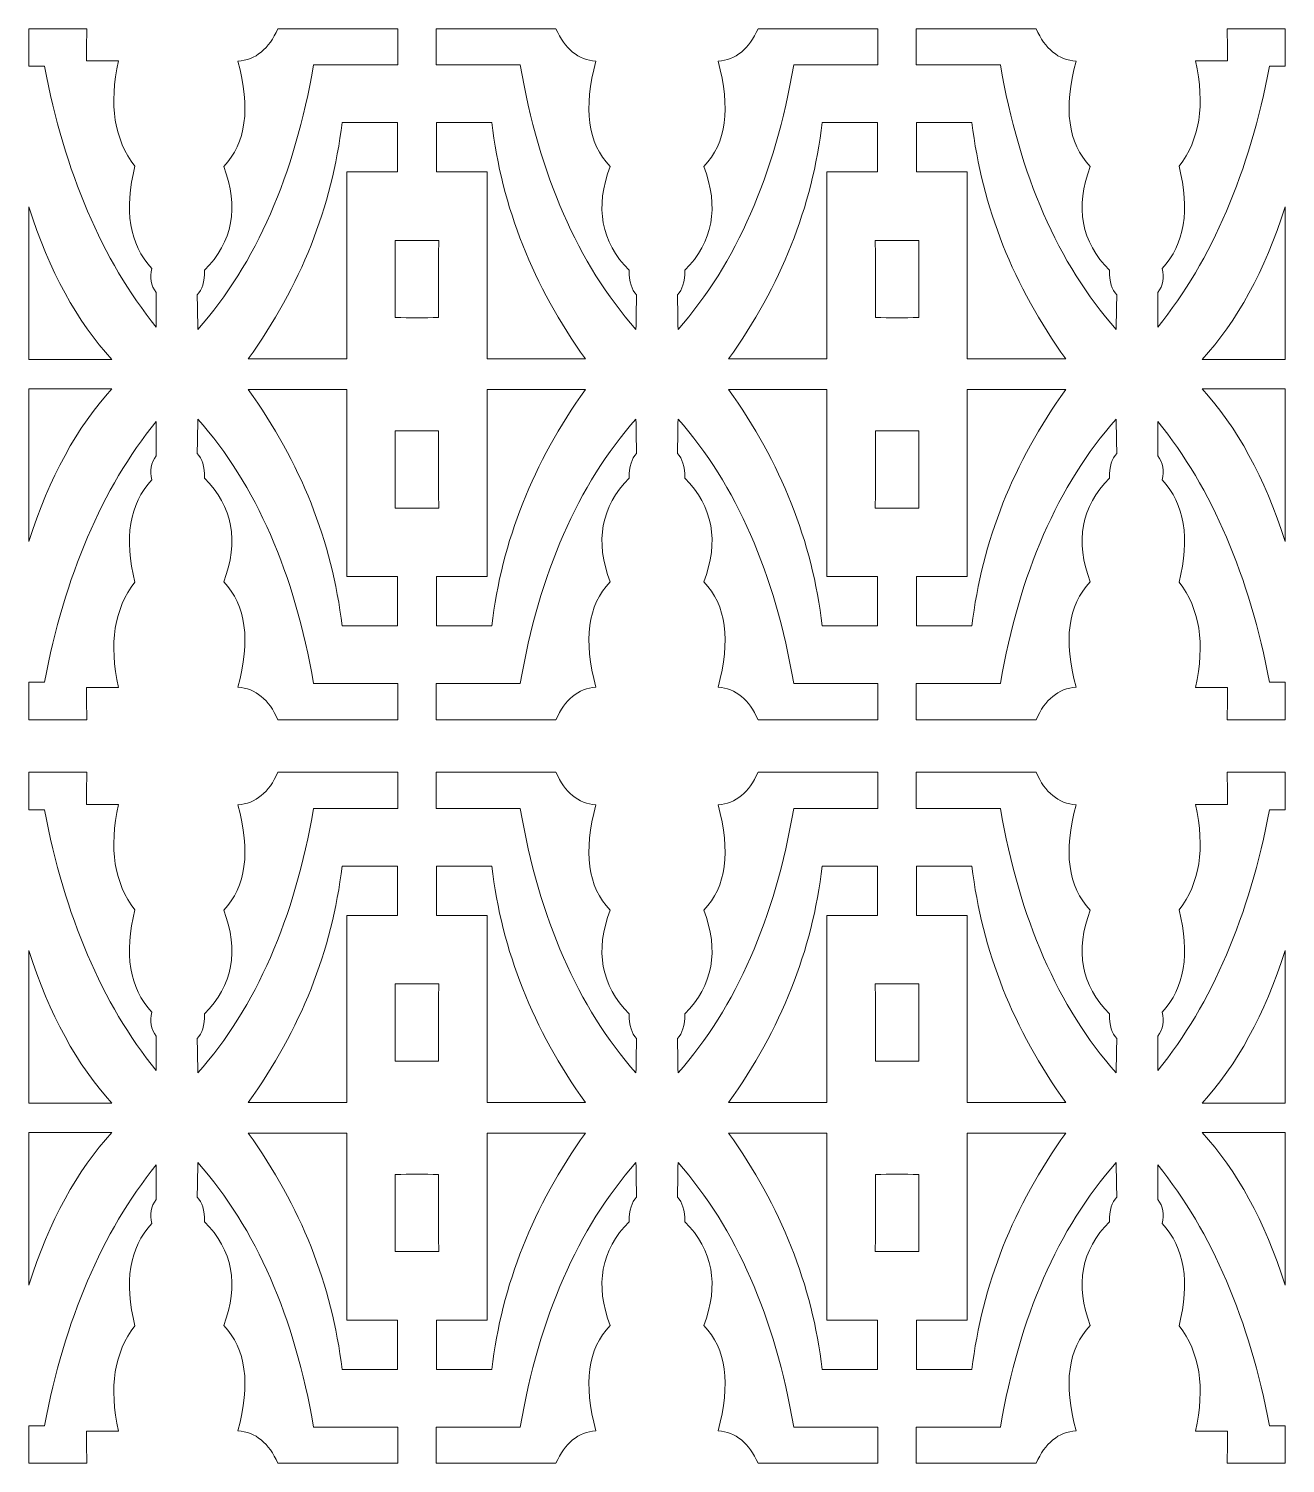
# Model space of a CAD drawing. Header units: centimetres. Extents: x -38.4 to 38.4, y -43.8 to 43.8.
import ezdxf

# ---------------------------------------------------------------- set-up
doc = ezdxf.new("R2010")
doc.units = ezdxf.units.CM
doc.header["$MEASUREMENT"] = 0
doc.layers.add('layer 1', color=7, linetype='Continuous')

msp = doc.modelspace()

# ---------------------------------------------------------------- linework, layer by layer
at = {"layer": 'layer 1', "color": 242, "lineweight": 9}
for points, knots in [([(-28.04822, 25.45882), (-24.49112, 29.49187), (-22.13643, 34.87761), (-20.98412, 41.61606), (-20.98412, 41.61606), (-19.26845, 41.61571), (-17.55278, 41.61536), (-15.8371, 41.61501), (-15.8371, 41.61501), (-15.8371, 42.35388), (-15.8371, 43.09276), (-15.8371, 43.83164), (-15.8371, 43.83164), (-18.27915, 43.83164), (-20.7212, 43.83164), (-23.16325, 43.83165), (-23.16325, 43.83165), (-23.70175, 42.59184), (-24.51577, 41.9281), (-25.6053, 41.84043), (-25.6053, 41.84043), (-24.81634, 38.97259), (-25.10437, 36.8311), (-26.46941, 35.41596), (-26.46941, 35.41596), (-25.53017, 32.9238), (-25.91839, 30.80738), (-27.63408, 29.06663), (-27.63408, 29.06663), (-27.63408, 28.36533), (-27.78436, 27.86439), (-28.08492, 27.56382), (-28.08492, 27.56382), (-28.07269, 26.86215), (-28.06046, 26.16049), (-28.04822, 25.45882)], [0, 0, 0, 0, 0.1, 0.1, 0.1, 0.1, 0.2, 0.2, 0.2, 0.2, 0.3, 0.3, 0.3, 0.3, 0.4, 0.4, 0.4, 0.4, 0.5, 0.5, 0.5, 0.5, 0.6, 0.6, 0.6, 0.6, 0.7, 0.7, 0.7, 0.7, 0.8, 0.8, 0.8, 0.8, 1, 1, 1, 1]), ([(-1.2867, 25.45882), (-4.8438, 29.49187), (-7.19849, 34.87761), (-8.3508, 41.61606), (-8.3508, 41.61606), (-10.06647, 41.61571), (-11.78214, 41.61536), (-13.49782, 41.61501), (-13.49782, 41.61501), (-13.49782, 42.35388), (-13.49782, 43.09276), (-13.49782, 43.83164), (-13.49782, 43.83164), (-11.05577, 43.83164), (-8.61372, 43.83164), (-6.17167, 43.83165), (-6.17167, 43.83165), (-5.63317, 42.59184), (-4.81915, 41.9281), (-3.72962, 41.84043), (-3.72962, 41.84043), (-4.51858, 38.97259), (-4.23055, 36.8311), (-2.86551, 35.41596), (-2.86551, 35.41596), (-3.80475, 32.9238), (-3.41653, 30.80738), (-1.70084, 29.06663), (-1.70084, 29.06663), (-1.70084, 28.36533), (-1.55056, 27.86439), (-1.25, 27.56382), (-1.25, 27.56382), (-1.26223, 26.86215), (-1.27446, 26.16049), (-1.2867, 25.45882)], [0, 0, 0, 0, 0.1, 0.1, 0.1, 0.1, 0.2, 0.2, 0.2, 0.2, 0.3, 0.3, 0.3, 0.3, 0.4, 0.4, 0.4, 0.4, 0.5, 0.5, 0.5, 0.5, 0.6, 0.6, 0.6, 0.6, 0.7, 0.7, 0.7, 0.7, 0.8, 0.8, 0.8, 0.8, 1, 1, 1, 1]), ([(1.2867, 25.45882), (4.8438, 29.49187), (7.19849, 34.87761), (8.3508, 41.61606), (8.3508, 41.61606), (10.06647, 41.61571), (11.78214, 41.61536), (13.49782, 41.61501), (13.49782, 41.61501), (13.49782, 42.35388), (13.49782, 43.09276), (13.49782, 43.83164), (13.49782, 43.83164), (11.05577, 43.83164), (8.61372, 43.83164), (6.17167, 43.83165), (6.17167, 43.83165), (5.63317, 42.59184), (4.81915, 41.9281), (3.72962, 41.84043), (3.72962, 41.84043), (4.51858, 38.97259), (4.23055, 36.8311), (2.86551, 35.41596), (2.86551, 35.41596), (3.80475, 32.9238), (3.41653, 30.80738), (1.70084, 29.06663), (1.70084, 29.06663), (1.70084, 28.36533), (1.55056, 27.86439), (1.25, 27.56382), (1.25, 27.56382), (1.26223, 26.86215), (1.27446, 26.16049), (1.2867, 25.45882)], [0, 0, 0, 0, 0.1, 0.1, 0.1, 0.1, 0.2, 0.2, 0.2, 0.2, 0.3, 0.3, 0.3, 0.3, 0.4, 0.4, 0.4, 0.4, 0.5, 0.5, 0.5, 0.5, 0.6, 0.6, 0.6, 0.6, 0.7, 0.7, 0.7, 0.7, 0.8, 0.8, 0.8, 0.8, 1, 1, 1, 1]), ([(28.04822, 25.45882), (24.49112, 29.49187), (22.13643, 34.87761), (20.98412, 41.61606), (20.98412, 41.61606), (19.26845, 41.61571), (17.55278, 41.61536), (15.8371, 41.61501), (15.8371, 41.61501), (15.8371, 42.35388), (15.8371, 43.09276), (15.8371, 43.83164), (15.8371, 43.83164), (18.27915, 43.83164), (20.7212, 43.83164), (23.16325, 43.83165), (23.16325, 43.83165), (23.70175, 42.59184), (24.51577, 41.9281), (25.6053, 41.84043), (25.6053, 41.84043), (24.81634, 38.97259), (25.10437, 36.8311), (26.46941, 35.41596), (26.46941, 35.41596), (25.53017, 32.9238), (25.91839, 30.80738), (27.63408, 29.06663), (27.63408, 29.06663), (27.63408, 28.36533), (27.78436, 27.86439), (28.08492, 27.56382), (28.08492, 27.56382), (28.07269, 26.86215), (28.06046, 26.16049), (28.04822, 25.45882)], [0, 0, 0, 0, 0.1, 0.1, 0.1, 0.1, 0.2, 0.2, 0.2, 0.2, 0.3, 0.3, 0.3, 0.3, 0.4, 0.4, 0.4, 0.4, 0.5, 0.5, 0.5, 0.5, 0.6, 0.6, 0.6, 0.6, 0.7, 0.7, 0.7, 0.7, 0.8, 0.8, 0.8, 0.8, 1, 1, 1, 1]), ([(-38.3781, 41.54715), (-38.3781, 42.26705), (-38.38162, 43.11133), (-38.38162, 43.83123), (-38.38162, 43.83123), (-37.26734, 43.83123), (-35.94886, 43.82879), (-34.83458, 43.82879), (-34.83458, 43.82879), (-34.84084, 43.21531), (-34.8471, 42.47989), (-34.85336, 41.86641), (-34.85336, 41.86641), (-34.20232, 41.86641), (-33.55128, 41.86641), (-32.90024, 41.86641), (-32.90024, 41.86641), (-33.49189, 39.18237), (-33.15478, 37.03535), (-31.8889, 35.42536), (-31.8889, 35.42536), (-32.56829, 32.73596), (-32.22701, 30.65396), (-30.8651, 29.17933), (-30.8651, 29.17933), (-30.98999, 28.61676), (-30.91326, 28.14986), (-30.59517, 27.70317), (-30.59517, 27.70317), (-30.59517, 27.00205), (-30.59517, 26.30093), (-30.59517, 25.59981), (-30.59517, 25.59981), (-33.91165, 29.72354), (-36.18614, 35.03932), (-37.41864, 41.54715), (-37.41864, 41.54715), (-37.67157, 41.54714), (-38.12517, 41.54714), (-38.3781, 41.54715)], [0, 0, 0, 0, 0.09090909, 0.09090909, 0.09090909, 0.09090909, 0.18181818, 0.18181818, 0.18181818, 0.18181818, 0.27272727, 0.27272727, 0.27272727, 0.27272727, 0.36363636, 0.36363636, 0.36363636, 0.36363636, 0.45454545, 0.45454545, 0.45454545, 0.45454545, 0.54545455, 0.54545455, 0.54545455, 0.54545455, 0.63636364, 0.63636364, 0.63636364, 0.63636364, 0.72727273, 0.72727273, 0.72727273, 0.72727273, 0.81818182, 0.81818182, 0.81818182, 0.81818182, 1, 1, 1, 1]), ([(38.3781, 41.54715), (38.3781, 42.26705), (38.38162, 43.11133), (38.38162, 43.83123), (38.38162, 43.83123), (37.26734, 43.83123), (35.94886, 43.82879), (34.83458, 43.82879), (34.83458, 43.82879), (34.84084, 43.21531), (34.8471, 42.47989), (34.85336, 41.86641), (34.85336, 41.86641), (34.20232, 41.86641), (33.55128, 41.86641), (32.90024, 41.86641), (32.90024, 41.86641), (33.49189, 39.18237), (33.15478, 37.03535), (31.8889, 35.42536), (31.8889, 35.42536), (32.56829, 32.73596), (32.22701, 30.65396), (30.8651, 29.17933), (30.8651, 29.17933), (30.98999, 28.61676), (30.91326, 28.14986), (30.59517, 27.70317), (30.59517, 27.70317), (30.59517, 27.00205), (30.59517, 26.30093), (30.59517, 25.59981), (30.59517, 25.59981), (33.91165, 29.72354), (36.18614, 35.03932), (37.41864, 41.54715), (37.41864, 41.54715), (37.67157, 41.54714), (38.12517, 41.54714), (38.3781, 41.54715)], [0, 0, 0, 0, 0.09090909, 0.09090909, 0.09090909, 0.09090909, 0.18181818, 0.18181818, 0.18181818, 0.18181818, 0.27272727, 0.27272727, 0.27272727, 0.27272727, 0.36363636, 0.36363636, 0.36363636, 0.36363636, 0.45454545, 0.45454545, 0.45454545, 0.45454545, 0.54545455, 0.54545455, 0.54545455, 0.54545455, 0.63636364, 0.63636364, 0.63636364, 0.63636364, 0.72727273, 0.72727273, 0.72727273, 0.72727273, 0.81818182, 0.81818182, 0.81818182, 0.81818182, 1, 1, 1, 1]), ([(-24.96661, 23.65655), (-22.96288, 23.65655), (-20.95915, 23.65655), (-18.95541, 23.65655), (-18.95541, 23.65655), (-18.9553, 27.4637), (-18.95519, 31.27086), (-18.95507, 35.07802), (-18.95507, 35.07802), (-17.92251, 35.07783), (-16.88995, 35.07764), (-15.85739, 35.07745), (-15.85739, 35.07745), (-15.85739, 36.08531), (-15.85739, 37.09317), (-15.85739, 38.10103), (-15.85739, 38.10103), (-16.98419, 38.10103), (-18.11099, 38.10103), (-19.23779, 38.10103), (-19.23779, 38.10103), (-19.85709, 32.92382), (-21.7667, 28.10899), (-24.96661, 23.65655)], [0, 0, 0, 0, 0.14285714, 0.14285714, 0.14285714, 0.14285714, 0.28571429, 0.28571429, 0.28571429, 0.28571429, 0.42857143, 0.42857143, 0.42857143, 0.42857143, 0.57142857, 0.57142857, 0.57142857, 0.57142857, 0.71428571, 0.71428571, 0.71428571, 0.71428571, 1, 1, 1, 1]), ([(-4.36831, 23.65655), (-6.37204, 23.65655), (-8.37577, 23.65655), (-10.37951, 23.65655), (-10.37951, 23.65655), (-10.37962, 27.4637), (-10.37973, 31.27086), (-10.37985, 35.07802), (-10.37985, 35.07802), (-11.41241, 35.07783), (-12.44497, 35.07764), (-13.47753, 35.07745), (-13.47753, 35.07745), (-13.47753, 36.08531), (-13.47753, 37.09317), (-13.47753, 38.10103), (-13.47753, 38.10103), (-12.35073, 38.10103), (-11.22393, 38.10103), (-10.09713, 38.10103), (-10.09713, 38.10103), (-9.47783, 32.92382), (-7.56822, 28.10899), (-4.36831, 23.65655)], [0, 0, 0, 0, 0.14285714, 0.14285714, 0.14285714, 0.14285714, 0.28571429, 0.28571429, 0.28571429, 0.28571429, 0.42857143, 0.42857143, 0.42857143, 0.42857143, 0.57142857, 0.57142857, 0.57142857, 0.57142857, 0.71428571, 0.71428571, 0.71428571, 0.71428571, 1, 1, 1, 1]), ([(4.36831, 23.65655), (6.37204, 23.65655), (8.37577, 23.65655), (10.37951, 23.65655), (10.37951, 23.65655), (10.37962, 27.4637), (10.37973, 31.27086), (10.37985, 35.07802), (10.37985, 35.07802), (11.41241, 35.07783), (12.44497, 35.07764), (13.47753, 35.07745), (13.47753, 35.07745), (13.47753, 36.08531), (13.47753, 37.09317), (13.47753, 38.10103), (13.47753, 38.10103), (12.35073, 38.10103), (11.22393, 38.10103), (10.09713, 38.10103), (10.09713, 38.10103), (9.47783, 32.92382), (7.56822, 28.10899), (4.36831, 23.65655)], [0, 0, 0, 0, 0.14285714, 0.14285714, 0.14285714, 0.14285714, 0.28571429, 0.28571429, 0.28571429, 0.28571429, 0.42857143, 0.42857143, 0.42857143, 0.42857143, 0.57142857, 0.57142857, 0.57142857, 0.57142857, 0.71428571, 0.71428571, 0.71428571, 0.71428571, 1, 1, 1, 1]), ([(24.96661, 23.65655), (22.96288, 23.65655), (20.95915, 23.65655), (18.95541, 23.65655), (18.95541, 23.65655), (18.9553, 27.4637), (18.95519, 31.27086), (18.95507, 35.07802), (18.95507, 35.07802), (17.92251, 35.07783), (16.88995, 35.07764), (15.85739, 35.07745), (15.85739, 35.07745), (15.85739, 36.08531), (15.85739, 37.09317), (15.85739, 38.10103), (15.85739, 38.10103), (16.98419, 38.10103), (18.11099, 38.10103), (19.23779, 38.10103), (19.23779, 38.10103), (19.85709, 32.92382), (21.7667, 28.10899), (24.96661, 23.65655)], [0, 0, 0, 0, 0.14285714, 0.14285714, 0.14285714, 0.14285714, 0.28571429, 0.28571429, 0.28571429, 0.28571429, 0.42857143, 0.42857143, 0.42857143, 0.42857143, 0.57142857, 0.57142857, 0.57142857, 0.57142857, 0.71428571, 0.71428571, 0.71428571, 0.71428571, 1, 1, 1, 1]), ([(-38.3791, 32.93634), (-38.3791, 29.83053), (-38.3791, 26.72471), (-38.3791, 23.6189), (-38.3791, 23.6189), (-36.68845, 23.61892), (-34.9978, 23.61895), (-33.30715, 23.61898), (-33.30715, 23.61898), (-35.4236, 25.92326), (-37.11425, 29.02906), (-38.3791, 32.93634)], [0, 0, 0, 0, 0.25, 0.25, 0.25, 0.25, 0.5, 0.5, 0.5, 0.5, 1, 1, 1, 1]), ([(38.3791, 32.93634), (38.3791, 29.83053), (38.3791, 26.72471), (38.3791, 23.6189), (38.3791, 23.6189), (36.68845, 23.61892), (34.9978, 23.61895), (33.30715, 23.61898), (33.30715, 23.61898), (35.4236, 25.92326), (37.11425, 29.02906), (38.3791, 32.93634)], [0, 0, 0, 0, 0.25, 0.25, 0.25, 0.25, 0.5, 0.5, 0.5, 0.5, 1, 1, 1, 1]), ([(-13.34607, 26.17573), (-13.34294, 27.75012), (-13.33981, 29.32451), (-13.33668, 30.8989), (-13.33668, 30.8989), (-14.22386, 30.8989), (-15.11106, 30.8989), (-15.99824, 30.8989), (-15.99824, 30.8989), (-15.99511, 29.32451), (-15.99198, 27.75012), (-15.98885, 26.17573), (-15.98885, 26.17573), (-15.10779, 26.17167), (-14.22713, 26.17167), (-13.34607, 26.17573)], [0, 0, 0, 0, 0.2, 0.2, 0.2, 0.2, 0.4, 0.4, 0.4, 0.4, 0.6, 0.6, 0.6, 0.6, 1, 1, 1, 1]), ([(13.34607, 26.17573), (13.34294, 27.75012), (13.33981, 29.32451), (13.33668, 30.8989), (13.33668, 30.8989), (14.22386, 30.8989), (15.11106, 30.8989), (15.99824, 30.8989), (15.99824, 30.8989), (15.99511, 29.32451), (15.99198, 27.75012), (15.98885, 26.17573), (15.98885, 26.17573), (15.10779, 26.17167), (14.22713, 26.17167), (13.34607, 26.17573)], [0, 0, 0, 0, 0.2, 0.2, 0.2, 0.2, 0.4, 0.4, 0.4, 0.4, 0.6, 0.6, 0.6, 0.6, 1, 1, 1, 1]), ([(-38.3791, 12.50146), (-38.3791, 15.60727), (-38.3791, 18.71309), (-38.3791, 21.8189), (-38.3791, 21.8189), (-36.68845, 21.81888), (-34.9978, 21.81885), (-33.30715, 21.81882), (-33.30715, 21.81882), (-35.4236, 19.51454), (-37.11425, 16.40874), (-38.3791, 12.50146)], [0, 0, 0, 0, 0.25, 0.25, 0.25, 0.25, 0.5, 0.5, 0.5, 0.5, 1, 1, 1, 1]), ([(-24.96661, 21.78125), (-22.96288, 21.78125), (-20.95915, 21.78125), (-18.95541, 21.78125), (-18.95541, 21.78125), (-18.9553, 17.9741), (-18.95519, 14.16694), (-18.95507, 10.35978), (-18.95507, 10.35978), (-17.92251, 10.35997), (-16.88995, 10.36016), (-15.85739, 10.36035), (-15.85739, 10.36035), (-15.85739, 9.35249), (-15.85739, 8.34463), (-15.85739, 7.33677), (-15.85739, 7.33677), (-16.98419, 7.33677), (-18.11099, 7.33677), (-19.23779, 7.33677), (-19.23779, 7.33677), (-19.85709, 12.51398), (-21.7667, 17.32881), (-24.96661, 21.78125)], [0, 0, 0, 0, 0.14285714, 0.14285714, 0.14285714, 0.14285714, 0.28571429, 0.28571429, 0.28571429, 0.28571429, 0.42857143, 0.42857143, 0.42857143, 0.42857143, 0.57142857, 0.57142857, 0.57142857, 0.57142857, 0.71428571, 0.71428571, 0.71428571, 0.71428571, 1, 1, 1, 1]), ([(-4.36831, 21.78125), (-6.37204, 21.78125), (-8.37577, 21.78125), (-10.37951, 21.78125), (-10.37951, 21.78125), (-10.37962, 17.9741), (-10.37973, 14.16694), (-10.37985, 10.35978), (-10.37985, 10.35978), (-11.41241, 10.35997), (-12.44497, 10.36016), (-13.47753, 10.36035), (-13.47753, 10.36035), (-13.47753, 9.35249), (-13.47753, 8.34463), (-13.47753, 7.33677), (-13.47753, 7.33677), (-12.35073, 7.33677), (-11.22393, 7.33677), (-10.09713, 7.33677), (-10.09713, 7.33677), (-9.47783, 12.51398), (-7.56822, 17.32881), (-4.36831, 21.78125)], [0, 0, 0, 0, 0.14285714, 0.14285714, 0.14285714, 0.14285714, 0.28571429, 0.28571429, 0.28571429, 0.28571429, 0.42857143, 0.42857143, 0.42857143, 0.42857143, 0.57142857, 0.57142857, 0.57142857, 0.57142857, 0.71428571, 0.71428571, 0.71428571, 0.71428571, 1, 1, 1, 1]), ([(4.36831, 21.78125), (6.37204, 21.78125), (8.37577, 21.78125), (10.37951, 21.78125), (10.37951, 21.78125), (10.37962, 17.9741), (10.37973, 14.16694), (10.37985, 10.35978), (10.37985, 10.35978), (11.41241, 10.35997), (12.44497, 10.36016), (13.47753, 10.36035), (13.47753, 10.36035), (13.47753, 9.35249), (13.47753, 8.34463), (13.47753, 7.33677), (13.47753, 7.33677), (12.35073, 7.33677), (11.22393, 7.33677), (10.09713, 7.33677), (10.09713, 7.33677), (9.47783, 12.51398), (7.56822, 17.32881), (4.36831, 21.78125)], [0, 0, 0, 0, 0.14285714, 0.14285714, 0.14285714, 0.14285714, 0.28571429, 0.28571429, 0.28571429, 0.28571429, 0.42857143, 0.42857143, 0.42857143, 0.42857143, 0.57142857, 0.57142857, 0.57142857, 0.57142857, 0.71428571, 0.71428571, 0.71428571, 0.71428571, 1, 1, 1, 1]), ([(24.96661, 21.78125), (22.96288, 21.78125), (20.95915, 21.78125), (18.95541, 21.78125), (18.95541, 21.78125), (18.9553, 17.9741), (18.95519, 14.16694), (18.95507, 10.35978), (18.95507, 10.35978), (17.92251, 10.35997), (16.88995, 10.36016), (15.85739, 10.36035), (15.85739, 10.36035), (15.85739, 9.35249), (15.85739, 8.34463), (15.85739, 7.33677), (15.85739, 7.33677), (16.98419, 7.33677), (18.11099, 7.33677), (19.23779, 7.33677), (19.23779, 7.33677), (19.85709, 12.51398), (21.7667, 17.32881), (24.96661, 21.78125)], [0, 0, 0, 0, 0.14285714, 0.14285714, 0.14285714, 0.14285714, 0.28571429, 0.28571429, 0.28571429, 0.28571429, 0.42857143, 0.42857143, 0.42857143, 0.42857143, 0.57142857, 0.57142857, 0.57142857, 0.57142857, 0.71428571, 0.71428571, 0.71428571, 0.71428571, 1, 1, 1, 1]), ([(38.3791, 12.50146), (38.3791, 15.60727), (38.3791, 18.71309), (38.3791, 21.8189), (38.3791, 21.8189), (36.68845, 21.81888), (34.9978, 21.81885), (33.30715, 21.81882), (33.30715, 21.81882), (35.4236, 19.51454), (37.11425, 16.40874), (38.3791, 12.50146)], [0, 0, 0, 0, 0.25, 0.25, 0.25, 0.25, 0.5, 0.5, 0.5, 0.5, 1, 1, 1, 1]), ([(-38.3781, 3.89065), (-38.3781, 3.17075), (-38.38162, 2.32647), (-38.38162, 1.60657), (-38.38162, 1.60657), (-37.26734, 1.60657), (-35.94886, 1.60901), (-34.83458, 1.60901), (-34.83458, 1.60901), (-34.84084, 2.22249), (-34.8471, 2.95791), (-34.85336, 3.57139), (-34.85336, 3.57139), (-34.20232, 3.57139), (-33.55128, 3.57139), (-32.90024, 3.57139), (-32.90024, 3.57139), (-33.49189, 6.25543), (-33.15478, 8.40245), (-31.8889, 10.01244), (-31.8889, 10.01244), (-32.56829, 12.70184), (-32.22701, 14.78384), (-30.8651, 16.25847), (-30.8651, 16.25847), (-30.98999, 16.82104), (-30.91326, 17.28794), (-30.59517, 17.73463), (-30.59517, 17.73463), (-30.59517, 18.43575), (-30.59517, 19.13687), (-30.59517, 19.83799), (-30.59517, 19.83799), (-33.91165, 15.71426), (-36.18614, 10.39848), (-37.41864, 3.89065), (-37.41864, 3.89065), (-37.67157, 3.89066), (-38.12517, 3.89066), (-38.3781, 3.89065)], [0, 0, 0, 0, 0.09090909, 0.09090909, 0.09090909, 0.09090909, 0.18181818, 0.18181818, 0.18181818, 0.18181818, 0.27272727, 0.27272727, 0.27272727, 0.27272727, 0.36363636, 0.36363636, 0.36363636, 0.36363636, 0.45454545, 0.45454545, 0.45454545, 0.45454545, 0.54545455, 0.54545455, 0.54545455, 0.54545455, 0.63636364, 0.63636364, 0.63636364, 0.63636364, 0.72727273, 0.72727273, 0.72727273, 0.72727273, 0.81818182, 0.81818182, 0.81818182, 0.81818182, 1, 1, 1, 1]), ([(-28.04822, 19.97898), (-24.49112, 15.94593), (-22.13643, 10.56019), (-20.98412, 3.82174), (-20.98412, 3.82174), (-19.26845, 3.82209), (-17.55278, 3.82244), (-15.8371, 3.82279), (-15.8371, 3.82279), (-15.8371, 3.08392), (-15.8371, 2.34504), (-15.8371, 1.60616), (-15.8371, 1.60616), (-18.27915, 1.60616), (-20.7212, 1.60616), (-23.16325, 1.60615), (-23.16325, 1.60615), (-23.70175, 2.84596), (-24.51577, 3.5097), (-25.6053, 3.59737), (-25.6053, 3.59737), (-24.81634, 6.46521), (-25.10437, 8.6067), (-26.46941, 10.02184), (-26.46941, 10.02184), (-25.53017, 12.514), (-25.91839, 14.63042), (-27.63408, 16.37117), (-27.63408, 16.37117), (-27.63408, 17.07247), (-27.78436, 17.57341), (-28.08492, 17.87398), (-28.08492, 17.87398), (-28.07269, 18.57565), (-28.06046, 19.27731), (-28.04822, 19.97898)], [0, 0, 0, 0, 0.1, 0.1, 0.1, 0.1, 0.2, 0.2, 0.2, 0.2, 0.3, 0.3, 0.3, 0.3, 0.4, 0.4, 0.4, 0.4, 0.5, 0.5, 0.5, 0.5, 0.6, 0.6, 0.6, 0.6, 0.7, 0.7, 0.7, 0.7, 0.8, 0.8, 0.8, 0.8, 1, 1, 1, 1]), ([(-1.2867, 19.97898), (-4.8438, 15.94593), (-7.19849, 10.56019), (-8.3508, 3.82174), (-8.3508, 3.82174), (-10.06647, 3.82209), (-11.78214, 3.82244), (-13.49782, 3.82279), (-13.49782, 3.82279), (-13.49782, 3.08392), (-13.49782, 2.34504), (-13.49782, 1.60616), (-13.49782, 1.60616), (-11.05577, 1.60616), (-8.61372, 1.60616), (-6.17167, 1.60615), (-6.17167, 1.60615), (-5.63317, 2.84596), (-4.81915, 3.5097), (-3.72962, 3.59737), (-3.72962, 3.59737), (-4.51858, 6.46521), (-4.23055, 8.6067), (-2.86551, 10.02184), (-2.86551, 10.02184), (-3.80475, 12.514), (-3.41653, 14.63042), (-1.70084, 16.37117), (-1.70084, 16.37117), (-1.70084, 17.07247), (-1.55056, 17.57341), (-1.25, 17.87398), (-1.25, 17.87398), (-1.26223, 18.57565), (-1.27446, 19.27731), (-1.2867, 19.97898)], [0, 0, 0, 0, 0.1, 0.1, 0.1, 0.1, 0.2, 0.2, 0.2, 0.2, 0.3, 0.3, 0.3, 0.3, 0.4, 0.4, 0.4, 0.4, 0.5, 0.5, 0.5, 0.5, 0.6, 0.6, 0.6, 0.6, 0.7, 0.7, 0.7, 0.7, 0.8, 0.8, 0.8, 0.8, 1, 1, 1, 1]), ([(1.2867, 19.97898), (4.8438, 15.94593), (7.19849, 10.56019), (8.3508, 3.82174), (8.3508, 3.82174), (10.06647, 3.82209), (11.78214, 3.82244), (13.49782, 3.82279), (13.49782, 3.82279), (13.49782, 3.08392), (13.49782, 2.34504), (13.49782, 1.60616), (13.49782, 1.60616), (11.05577, 1.60616), (8.61372, 1.60616), (6.17167, 1.60615), (6.17167, 1.60615), (5.63317, 2.84596), (4.81915, 3.5097), (3.72962, 3.59737), (3.72962, 3.59737), (4.51858, 6.46521), (4.23055, 8.6067), (2.86551, 10.02184), (2.86551, 10.02184), (3.80475, 12.514), (3.41653, 14.63042), (1.70084, 16.37117), (1.70084, 16.37117), (1.70084, 17.07247), (1.55056, 17.57341), (1.25, 17.87398), (1.25, 17.87398), (1.26223, 18.57565), (1.27446, 19.27731), (1.2867, 19.97898)], [0, 0, 0, 0, 0.1, 0.1, 0.1, 0.1, 0.2, 0.2, 0.2, 0.2, 0.3, 0.3, 0.3, 0.3, 0.4, 0.4, 0.4, 0.4, 0.5, 0.5, 0.5, 0.5, 0.6, 0.6, 0.6, 0.6, 0.7, 0.7, 0.7, 0.7, 0.8, 0.8, 0.8, 0.8, 1, 1, 1, 1]), ([(28.04822, 19.97898), (24.49112, 15.94593), (22.13643, 10.56019), (20.98412, 3.82174), (20.98412, 3.82174), (19.26845, 3.82209), (17.55278, 3.82244), (15.8371, 3.82279), (15.8371, 3.82279), (15.8371, 3.08392), (15.8371, 2.34504), (15.8371, 1.60616), (15.8371, 1.60616), (18.27915, 1.60616), (20.7212, 1.60616), (23.16325, 1.60615), (23.16325, 1.60615), (23.70175, 2.84596), (24.51577, 3.5097), (25.6053, 3.59737), (25.6053, 3.59737), (24.81634, 6.46521), (25.10437, 8.6067), (26.46941, 10.02184), (26.46941, 10.02184), (25.53017, 12.514), (25.91839, 14.63042), (27.63408, 16.37117), (27.63408, 16.37117), (27.63408, 17.07247), (27.78436, 17.57341), (28.08492, 17.87398), (28.08492, 17.87398), (28.07269, 18.57565), (28.06046, 19.27731), (28.04822, 19.97898)], [0, 0, 0, 0, 0.1, 0.1, 0.1, 0.1, 0.2, 0.2, 0.2, 0.2, 0.3, 0.3, 0.3, 0.3, 0.4, 0.4, 0.4, 0.4, 0.5, 0.5, 0.5, 0.5, 0.6, 0.6, 0.6, 0.6, 0.7, 0.7, 0.7, 0.7, 0.8, 0.8, 0.8, 0.8, 1, 1, 1, 1]), ([(38.3781, 3.89065), (38.3781, 3.17075), (38.38162, 2.32647), (38.38162, 1.60657), (38.38162, 1.60657), (37.26734, 1.60657), (35.94886, 1.60901), (34.83458, 1.60901), (34.83458, 1.60901), (34.84084, 2.22249), (34.8471, 2.95791), (34.85336, 3.57139), (34.85336, 3.57139), (34.20232, 3.57139), (33.55128, 3.57139), (32.90024, 3.57139), (32.90024, 3.57139), (33.49189, 6.25543), (33.15478, 8.40245), (31.8889, 10.01244), (31.8889, 10.01244), (32.56829, 12.70184), (32.22701, 14.78384), (30.8651, 16.25847), (30.8651, 16.25847), (30.98999, 16.82104), (30.91326, 17.28794), (30.59517, 17.73463), (30.59517, 17.73463), (30.59517, 18.43575), (30.59517, 19.13687), (30.59517, 19.83799), (30.59517, 19.83799), (33.91165, 15.71426), (36.18614, 10.39848), (37.41864, 3.89065), (37.41864, 3.89065), (37.67157, 3.89066), (38.12517, 3.89066), (38.3781, 3.89065)], [0, 0, 0, 0, 0.09090909, 0.09090909, 0.09090909, 0.09090909, 0.18181818, 0.18181818, 0.18181818, 0.18181818, 0.27272727, 0.27272727, 0.27272727, 0.27272727, 0.36363636, 0.36363636, 0.36363636, 0.36363636, 0.45454545, 0.45454545, 0.45454545, 0.45454545, 0.54545455, 0.54545455, 0.54545455, 0.54545455, 0.63636364, 0.63636364, 0.63636364, 0.63636364, 0.72727273, 0.72727273, 0.72727273, 0.72727273, 0.81818182, 0.81818182, 0.81818182, 0.81818182, 1, 1, 1, 1]), ([(-13.34607, 19.26207), (-13.34294, 17.68768), (-13.33981, 16.11329), (-13.33668, 14.5389), (-13.33668, 14.5389), (-14.22386, 14.5389), (-15.11106, 14.5389), (-15.99824, 14.5389), (-15.99824, 14.5389), (-15.99511, 16.11329), (-15.99198, 17.68768), (-15.98885, 19.26207), (-15.98885, 19.26207), (-15.10779, 19.26613), (-14.22713, 19.26613), (-13.34607, 19.26207)], [0, 0, 0, 0, 0.2, 0.2, 0.2, 0.2, 0.4, 0.4, 0.4, 0.4, 0.6, 0.6, 0.6, 0.6, 1, 1, 1, 1]), ([(13.34607, 19.26207), (13.34294, 17.68768), (13.33981, 16.11329), (13.33668, 14.5389), (13.33668, 14.5389), (14.22386, 14.5389), (15.11106, 14.5389), (15.99824, 14.5389), (15.99824, 14.5389), (15.99511, 16.11329), (15.99198, 17.68768), (15.98885, 19.26207), (15.98885, 19.26207), (15.10779, 19.26613), (14.22713, 19.26613), (13.34607, 19.26207)], [0, 0, 0, 0, 0.2, 0.2, 0.2, 0.2, 0.4, 0.4, 0.4, 0.4, 0.6, 0.6, 0.6, 0.6, 1, 1, 1, 1])]:
    msp.add_open_spline(points, degree=3, knots=knots, dxfattribs=at)
for points in [[(-31.8889, 35.42536), (-32.56829, 32.73596), (-32.22701, 30.65396), (-30.8651, 29.17933)], [(31.8889, 35.42536), (32.56829, 32.73596), (32.22701, 30.65396), (30.8651, 29.17933)], [(-31.8889, 10.01244), (-32.56829, 12.70184), (-32.22701, 14.78384), (-30.8651, 16.25847)], [(31.8889, 10.01244), (32.56829, 12.70184), (32.22701, 14.78384), (30.8651, 16.25847)]]:
    msp.add_open_spline(points, degree=3, dxfattribs=at)
at = {"layer": 'layer 1', "color": 177, "lineweight": 9}
for points, knots in [([(-38.3781, -3.89065), (-38.3781, -3.17075), (-38.38162, -2.32647), (-38.38162, -1.60657), (-38.38162, -1.60657), (-37.26734, -1.60657), (-35.94886, -1.60901), (-34.83458, -1.60901), (-34.83458, -1.60901), (-34.84084, -2.22249), (-34.8471, -2.95791), (-34.85336, -3.57139), (-34.85336, -3.57139), (-34.20232, -3.57139), (-33.55128, -3.57139), (-32.90024, -3.57139), (-32.90024, -3.57139), (-33.49189, -6.25543), (-33.15478, -8.40245), (-31.8889, -10.01244), (-31.8889, -10.01244), (-32.56829, -12.70184), (-32.22701, -14.78384), (-30.8651, -16.25847), (-30.8651, -16.25847), (-30.98999, -16.82104), (-30.91326, -17.28794), (-30.59517, -17.73463), (-30.59517, -17.73463), (-30.59517, -18.43575), (-30.59517, -19.13687), (-30.59517, -19.83799), (-30.59517, -19.83799), (-33.91165, -15.71426), (-36.18614, -10.39848), (-37.41864, -3.89065), (-37.41864, -3.89065), (-37.67157, -3.89066), (-38.12517, -3.89066), (-38.3781, -3.89065)], [0, 0, 0, 0, 0.09090909, 0.09090909, 0.09090909, 0.09090909, 0.18181818, 0.18181818, 0.18181818, 0.18181818, 0.27272727, 0.27272727, 0.27272727, 0.27272727, 0.36363636, 0.36363636, 0.36363636, 0.36363636, 0.45454545, 0.45454545, 0.45454545, 0.45454545, 0.54545455, 0.54545455, 0.54545455, 0.54545455, 0.63636364, 0.63636364, 0.63636364, 0.63636364, 0.72727273, 0.72727273, 0.72727273, 0.72727273, 0.81818182, 0.81818182, 0.81818182, 0.81818182, 1, 1, 1, 1]), ([(-28.04822, -19.97898), (-24.49112, -15.94593), (-22.13643, -10.56019), (-20.98412, -3.82174), (-20.98412, -3.82174), (-19.26845, -3.82209), (-17.55278, -3.82244), (-15.8371, -3.82279), (-15.8371, -3.82279), (-15.8371, -3.08392), (-15.8371, -2.34504), (-15.8371, -1.60616), (-15.8371, -1.60616), (-18.27915, -1.60616), (-20.7212, -1.60616), (-23.16325, -1.60615), (-23.16325, -1.60615), (-23.70175, -2.84596), (-24.51577, -3.5097), (-25.6053, -3.59737), (-25.6053, -3.59737), (-24.81634, -6.46521), (-25.10437, -8.6067), (-26.46941, -10.02184), (-26.46941, -10.02184), (-25.53017, -12.514), (-25.91839, -14.63042), (-27.63408, -16.37117), (-27.63408, -16.37117), (-27.63408, -17.07247), (-27.78436, -17.57341), (-28.08492, -17.87398), (-28.08492, -17.87398), (-28.07269, -18.57565), (-28.06046, -19.27731), (-28.04822, -19.97898)], [0, 0, 0, 0, 0.1, 0.1, 0.1, 0.1, 0.2, 0.2, 0.2, 0.2, 0.3, 0.3, 0.3, 0.3, 0.4, 0.4, 0.4, 0.4, 0.5, 0.5, 0.5, 0.5, 0.6, 0.6, 0.6, 0.6, 0.7, 0.7, 0.7, 0.7, 0.8, 0.8, 0.8, 0.8, 1, 1, 1, 1]), ([(-1.2867, -19.97898), (-4.8438, -15.94593), (-7.19849, -10.56019), (-8.3508, -3.82174), (-8.3508, -3.82174), (-10.06647, -3.82209), (-11.78214, -3.82244), (-13.49782, -3.82279), (-13.49782, -3.82279), (-13.49782, -3.08392), (-13.49782, -2.34504), (-13.49782, -1.60616), (-13.49782, -1.60616), (-11.05577, -1.60616), (-8.61372, -1.60616), (-6.17167, -1.60615), (-6.17167, -1.60615), (-5.63317, -2.84596), (-4.81915, -3.5097), (-3.72962, -3.59737), (-3.72962, -3.59737), (-4.51858, -6.46521), (-4.23055, -8.6067), (-2.86551, -10.02184), (-2.86551, -10.02184), (-3.80475, -12.514), (-3.41653, -14.63042), (-1.70084, -16.37117), (-1.70084, -16.37117), (-1.70084, -17.07247), (-1.55056, -17.57341), (-1.25, -17.87398), (-1.25, -17.87398), (-1.26223, -18.57565), (-1.27446, -19.27731), (-1.2867, -19.97898)], [0, 0, 0, 0, 0.1, 0.1, 0.1, 0.1, 0.2, 0.2, 0.2, 0.2, 0.3, 0.3, 0.3, 0.3, 0.4, 0.4, 0.4, 0.4, 0.5, 0.5, 0.5, 0.5, 0.6, 0.6, 0.6, 0.6, 0.7, 0.7, 0.7, 0.7, 0.8, 0.8, 0.8, 0.8, 1, 1, 1, 1]), ([(1.2867, -19.97898), (4.8438, -15.94593), (7.19849, -10.56019), (8.3508, -3.82174), (8.3508, -3.82174), (10.06647, -3.82209), (11.78214, -3.82244), (13.49782, -3.82279), (13.49782, -3.82279), (13.49782, -3.08392), (13.49782, -2.34504), (13.49782, -1.60616), (13.49782, -1.60616), (11.05577, -1.60616), (8.61372, -1.60616), (6.17167, -1.60615), (6.17167, -1.60615), (5.63317, -2.84596), (4.81915, -3.5097), (3.72962, -3.59737), (3.72962, -3.59737), (4.51858, -6.46521), (4.23055, -8.6067), (2.86551, -10.02184), (2.86551, -10.02184), (3.80475, -12.514), (3.41653, -14.63042), (1.70084, -16.37117), (1.70084, -16.37117), (1.70084, -17.07247), (1.55056, -17.57341), (1.25, -17.87398), (1.25, -17.87398), (1.26223, -18.57565), (1.27446, -19.27731), (1.2867, -19.97898)], [0, 0, 0, 0, 0.1, 0.1, 0.1, 0.1, 0.2, 0.2, 0.2, 0.2, 0.3, 0.3, 0.3, 0.3, 0.4, 0.4, 0.4, 0.4, 0.5, 0.5, 0.5, 0.5, 0.6, 0.6, 0.6, 0.6, 0.7, 0.7, 0.7, 0.7, 0.8, 0.8, 0.8, 0.8, 1, 1, 1, 1]), ([(28.04822, -19.97898), (24.49112, -15.94593), (22.13643, -10.56019), (20.98412, -3.82174), (20.98412, -3.82174), (19.26845, -3.82209), (17.55278, -3.82244), (15.8371, -3.82279), (15.8371, -3.82279), (15.8371, -3.08392), (15.8371, -2.34504), (15.8371, -1.60616), (15.8371, -1.60616), (18.27915, -1.60616), (20.7212, -1.60616), (23.16325, -1.60615), (23.16325, -1.60615), (23.70175, -2.84596), (24.51577, -3.5097), (25.6053, -3.59737), (25.6053, -3.59737), (24.81634, -6.46521), (25.10437, -8.6067), (26.46941, -10.02184), (26.46941, -10.02184), (25.53017, -12.514), (25.91839, -14.63042), (27.63408, -16.37117), (27.63408, -16.37117), (27.63408, -17.07247), (27.78436, -17.57341), (28.08492, -17.87398), (28.08492, -17.87398), (28.07269, -18.57565), (28.06046, -19.27731), (28.04822, -19.97898)], [0, 0, 0, 0, 0.1, 0.1, 0.1, 0.1, 0.2, 0.2, 0.2, 0.2, 0.3, 0.3, 0.3, 0.3, 0.4, 0.4, 0.4, 0.4, 0.5, 0.5, 0.5, 0.5, 0.6, 0.6, 0.6, 0.6, 0.7, 0.7, 0.7, 0.7, 0.8, 0.8, 0.8, 0.8, 1, 1, 1, 1]), ([(38.3781, -3.89065), (38.3781, -3.17075), (38.38162, -2.32647), (38.38162, -1.60657), (38.38162, -1.60657), (37.26734, -1.60657), (35.94886, -1.60901), (34.83458, -1.60901), (34.83458, -1.60901), (34.84084, -2.22249), (34.8471, -2.95791), (34.85336, -3.57139), (34.85336, -3.57139), (34.20232, -3.57139), (33.55128, -3.57139), (32.90024, -3.57139), (32.90024, -3.57139), (33.49189, -6.25543), (33.15478, -8.40245), (31.8889, -10.01244), (31.8889, -10.01244), (32.56829, -12.70184), (32.22701, -14.78384), (30.8651, -16.25847), (30.8651, -16.25847), (30.98999, -16.82104), (30.91326, -17.28794), (30.59517, -17.73463), (30.59517, -17.73463), (30.59517, -18.43575), (30.59517, -19.13687), (30.59517, -19.83799), (30.59517, -19.83799), (33.91165, -15.71426), (36.18614, -10.39848), (37.41864, -3.89065), (37.41864, -3.89065), (37.67157, -3.89066), (38.12517, -3.89066), (38.3781, -3.89065)], [0, 0, 0, 0, 0.09090909, 0.09090909, 0.09090909, 0.09090909, 0.18181818, 0.18181818, 0.18181818, 0.18181818, 0.27272727, 0.27272727, 0.27272727, 0.27272727, 0.36363636, 0.36363636, 0.36363636, 0.36363636, 0.45454545, 0.45454545, 0.45454545, 0.45454545, 0.54545455, 0.54545455, 0.54545455, 0.54545455, 0.63636364, 0.63636364, 0.63636364, 0.63636364, 0.72727273, 0.72727273, 0.72727273, 0.72727273, 0.81818182, 0.81818182, 0.81818182, 0.81818182, 1, 1, 1, 1]), ([(-24.96661, -21.78125), (-22.96288, -21.78125), (-20.95915, -21.78125), (-18.95541, -21.78125), (-18.95541, -21.78125), (-18.9553, -17.9741), (-18.95519, -14.16694), (-18.95507, -10.35978), (-18.95507, -10.35978), (-17.92251, -10.35997), (-16.88995, -10.36016), (-15.85739, -10.36035), (-15.85739, -10.36035), (-15.85739, -9.35249), (-15.85739, -8.34463), (-15.85739, -7.33677), (-15.85739, -7.33677), (-16.98419, -7.33677), (-18.11099, -7.33677), (-19.23779, -7.33677), (-19.23779, -7.33677), (-19.85709, -12.51398), (-21.7667, -17.32881), (-24.96661, -21.78125)], [0, 0, 0, 0, 0.14285714, 0.14285714, 0.14285714, 0.14285714, 0.28571429, 0.28571429, 0.28571429, 0.28571429, 0.42857143, 0.42857143, 0.42857143, 0.42857143, 0.57142857, 0.57142857, 0.57142857, 0.57142857, 0.71428571, 0.71428571, 0.71428571, 0.71428571, 1, 1, 1, 1]), ([(-4.36831, -21.78125), (-6.37204, -21.78125), (-8.37577, -21.78125), (-10.37951, -21.78125), (-10.37951, -21.78125), (-10.37962, -17.9741), (-10.37973, -14.16694), (-10.37985, -10.35978), (-10.37985, -10.35978), (-11.41241, -10.35997), (-12.44497, -10.36016), (-13.47753, -10.36035), (-13.47753, -10.36035), (-13.47753, -9.35249), (-13.47753, -8.34463), (-13.47753, -7.33677), (-13.47753, -7.33677), (-12.35073, -7.33677), (-11.22393, -7.33677), (-10.09713, -7.33677), (-10.09713, -7.33677), (-9.47783, -12.51398), (-7.56822, -17.32881), (-4.36831, -21.78125)], [0, 0, 0, 0, 0.14285714, 0.14285714, 0.14285714, 0.14285714, 0.28571429, 0.28571429, 0.28571429, 0.28571429, 0.42857143, 0.42857143, 0.42857143, 0.42857143, 0.57142857, 0.57142857, 0.57142857, 0.57142857, 0.71428571, 0.71428571, 0.71428571, 0.71428571, 1, 1, 1, 1]), ([(4.36831, -21.78125), (6.37204, -21.78125), (8.37577, -21.78125), (10.37951, -21.78125), (10.37951, -21.78125), (10.37962, -17.9741), (10.37973, -14.16694), (10.37985, -10.35978), (10.37985, -10.35978), (11.41241, -10.35997), (12.44497, -10.36016), (13.47753, -10.36035), (13.47753, -10.36035), (13.47753, -9.35249), (13.47753, -8.34463), (13.47753, -7.33677), (13.47753, -7.33677), (12.35073, -7.33677), (11.22393, -7.33677), (10.09713, -7.33677), (10.09713, -7.33677), (9.47783, -12.51398), (7.56822, -17.32881), (4.36831, -21.78125)], [0, 0, 0, 0, 0.14285714, 0.14285714, 0.14285714, 0.14285714, 0.28571429, 0.28571429, 0.28571429, 0.28571429, 0.42857143, 0.42857143, 0.42857143, 0.42857143, 0.57142857, 0.57142857, 0.57142857, 0.57142857, 0.71428571, 0.71428571, 0.71428571, 0.71428571, 1, 1, 1, 1]), ([(24.96661, -21.78125), (22.96288, -21.78125), (20.95915, -21.78125), (18.95541, -21.78125), (18.95541, -21.78125), (18.9553, -17.9741), (18.95519, -14.16694), (18.95507, -10.35978), (18.95507, -10.35978), (17.92251, -10.35997), (16.88995, -10.36016), (15.85739, -10.36035), (15.85739, -10.36035), (15.85739, -9.35249), (15.85739, -8.34463), (15.85739, -7.33677), (15.85739, -7.33677), (16.98419, -7.33677), (18.11099, -7.33677), (19.23779, -7.33677), (19.23779, -7.33677), (19.85709, -12.51398), (21.7667, -17.32881), (24.96661, -21.78125)], [0, 0, 0, 0, 0.14285714, 0.14285714, 0.14285714, 0.14285714, 0.28571429, 0.28571429, 0.28571429, 0.28571429, 0.42857143, 0.42857143, 0.42857143, 0.42857143, 0.57142857, 0.57142857, 0.57142857, 0.57142857, 0.71428571, 0.71428571, 0.71428571, 0.71428571, 1, 1, 1, 1]), ([(-38.3791, -12.50146), (-38.3791, -15.60727), (-38.3791, -18.71309), (-38.3791, -21.8189), (-38.3791, -21.8189), (-36.68845, -21.81888), (-34.9978, -21.81885), (-33.30715, -21.81882), (-33.30715, -21.81882), (-35.4236, -19.51454), (-37.11425, -16.40874), (-38.3791, -12.50146)], [0, 0, 0, 0, 0.25, 0.25, 0.25, 0.25, 0.5, 0.5, 0.5, 0.5, 1, 1, 1, 1]), ([(38.3791, -12.50146), (38.3791, -15.60727), (38.3791, -18.71309), (38.3791, -21.8189), (38.3791, -21.8189), (36.68845, -21.81888), (34.9978, -21.81885), (33.30715, -21.81882), (33.30715, -21.81882), (35.4236, -19.51454), (37.11425, -16.40874), (38.3791, -12.50146)], [0, 0, 0, 0, 0.25, 0.25, 0.25, 0.25, 0.5, 0.5, 0.5, 0.5, 1, 1, 1, 1]), ([(-13.34607, -19.26207), (-13.34294, -17.68768), (-13.33981, -16.11329), (-13.33668, -14.5389), (-13.33668, -14.5389), (-14.22386, -14.5389), (-15.11106, -14.5389), (-15.99824, -14.5389), (-15.99824, -14.5389), (-15.99511, -16.11329), (-15.99198, -17.68768), (-15.98885, -19.26207), (-15.98885, -19.26207), (-15.10779, -19.26613), (-14.22713, -19.26613), (-13.34607, -19.26207)], [0, 0, 0, 0, 0.2, 0.2, 0.2, 0.2, 0.4, 0.4, 0.4, 0.4, 0.6, 0.6, 0.6, 0.6, 1, 1, 1, 1]), ([(13.34607, -19.26207), (13.34294, -17.68768), (13.33981, -16.11329), (13.33668, -14.5389), (13.33668, -14.5389), (14.22386, -14.5389), (15.11106, -14.5389), (15.99824, -14.5389), (15.99824, -14.5389), (15.99511, -16.11329), (15.99198, -17.68768), (15.98885, -19.26207), (15.98885, -19.26207), (15.10779, -19.26613), (14.22713, -19.26613), (13.34607, -19.26207)], [0, 0, 0, 0, 0.2, 0.2, 0.2, 0.2, 0.4, 0.4, 0.4, 0.4, 0.6, 0.6, 0.6, 0.6, 1, 1, 1, 1]), ([(-38.3791, -32.93634), (-38.3791, -29.83053), (-38.3791, -26.72471), (-38.3791, -23.6189), (-38.3791, -23.6189), (-36.68845, -23.61892), (-34.9978, -23.61895), (-33.30715, -23.61898), (-33.30715, -23.61898), (-35.4236, -25.92326), (-37.11425, -29.02906), (-38.3791, -32.93634)], [0, 0, 0, 0, 0.25, 0.25, 0.25, 0.25, 0.5, 0.5, 0.5, 0.5, 1, 1, 1, 1]), ([(-24.96661, -23.65655), (-22.96288, -23.65655), (-20.95915, -23.65655), (-18.95541, -23.65655), (-18.95541, -23.65655), (-18.9553, -27.4637), (-18.95519, -31.27086), (-18.95507, -35.07802), (-18.95507, -35.07802), (-17.92251, -35.07783), (-16.88995, -35.07764), (-15.85739, -35.07745), (-15.85739, -35.07745), (-15.85739, -36.08531), (-15.85739, -37.09317), (-15.85739, -38.10103), (-15.85739, -38.10103), (-16.98419, -38.10103), (-18.11099, -38.10103), (-19.23779, -38.10103), (-19.23779, -38.10103), (-19.85709, -32.92382), (-21.7667, -28.10899), (-24.96661, -23.65655)], [0, 0, 0, 0, 0.14285714, 0.14285714, 0.14285714, 0.14285714, 0.28571429, 0.28571429, 0.28571429, 0.28571429, 0.42857143, 0.42857143, 0.42857143, 0.42857143, 0.57142857, 0.57142857, 0.57142857, 0.57142857, 0.71428571, 0.71428571, 0.71428571, 0.71428571, 1, 1, 1, 1]), ([(-4.36831, -23.65655), (-6.37204, -23.65655), (-8.37577, -23.65655), (-10.37951, -23.65655), (-10.37951, -23.65655), (-10.37962, -27.4637), (-10.37973, -31.27086), (-10.37985, -35.07802), (-10.37985, -35.07802), (-11.41241, -35.07783), (-12.44497, -35.07764), (-13.47753, -35.07745), (-13.47753, -35.07745), (-13.47753, -36.08531), (-13.47753, -37.09317), (-13.47753, -38.10103), (-13.47753, -38.10103), (-12.35073, -38.10103), (-11.22393, -38.10103), (-10.09713, -38.10103), (-10.09713, -38.10103), (-9.47783, -32.92382), (-7.56822, -28.10899), (-4.36831, -23.65655)], [0, 0, 0, 0, 0.14285714, 0.14285714, 0.14285714, 0.14285714, 0.28571429, 0.28571429, 0.28571429, 0.28571429, 0.42857143, 0.42857143, 0.42857143, 0.42857143, 0.57142857, 0.57142857, 0.57142857, 0.57142857, 0.71428571, 0.71428571, 0.71428571, 0.71428571, 1, 1, 1, 1]), ([(4.36831, -23.65655), (6.37204, -23.65655), (8.37577, -23.65655), (10.37951, -23.65655), (10.37951, -23.65655), (10.37962, -27.4637), (10.37973, -31.27086), (10.37985, -35.07802), (10.37985, -35.07802), (11.41241, -35.07783), (12.44497, -35.07764), (13.47753, -35.07745), (13.47753, -35.07745), (13.47753, -36.08531), (13.47753, -37.09317), (13.47753, -38.10103), (13.47753, -38.10103), (12.35073, -38.10103), (11.22393, -38.10103), (10.09713, -38.10103), (10.09713, -38.10103), (9.47783, -32.92382), (7.56822, -28.10899), (4.36831, -23.65655)], [0, 0, 0, 0, 0.14285714, 0.14285714, 0.14285714, 0.14285714, 0.28571429, 0.28571429, 0.28571429, 0.28571429, 0.42857143, 0.42857143, 0.42857143, 0.42857143, 0.57142857, 0.57142857, 0.57142857, 0.57142857, 0.71428571, 0.71428571, 0.71428571, 0.71428571, 1, 1, 1, 1]), ([(24.96661, -23.65655), (22.96288, -23.65655), (20.95915, -23.65655), (18.95541, -23.65655), (18.95541, -23.65655), (18.9553, -27.4637), (18.95519, -31.27086), (18.95507, -35.07802), (18.95507, -35.07802), (17.92251, -35.07783), (16.88995, -35.07764), (15.85739, -35.07745), (15.85739, -35.07745), (15.85739, -36.08531), (15.85739, -37.09317), (15.85739, -38.10103), (15.85739, -38.10103), (16.98419, -38.10103), (18.11099, -38.10103), (19.23779, -38.10103), (19.23779, -38.10103), (19.85709, -32.92382), (21.7667, -28.10899), (24.96661, -23.65655)], [0, 0, 0, 0, 0.14285714, 0.14285714, 0.14285714, 0.14285714, 0.28571429, 0.28571429, 0.28571429, 0.28571429, 0.42857143, 0.42857143, 0.42857143, 0.42857143, 0.57142857, 0.57142857, 0.57142857, 0.57142857, 0.71428571, 0.71428571, 0.71428571, 0.71428571, 1, 1, 1, 1]), ([(38.3791, -32.93634), (38.3791, -29.83053), (38.3791, -26.72471), (38.3791, -23.6189), (38.3791, -23.6189), (36.68845, -23.61892), (34.9978, -23.61895), (33.30715, -23.61898), (33.30715, -23.61898), (35.4236, -25.92326), (37.11425, -29.02906), (38.3791, -32.93634)], [0, 0, 0, 0, 0.25, 0.25, 0.25, 0.25, 0.5, 0.5, 0.5, 0.5, 1, 1, 1, 1]), ([(-38.3781, -41.54715), (-38.3781, -42.26705), (-38.38162, -43.11133), (-38.38162, -43.83123), (-38.38162, -43.83123), (-37.26734, -43.83123), (-35.94886, -43.82879), (-34.83458, -43.82879), (-34.83458, -43.82879), (-34.84084, -43.21531), (-34.8471, -42.47989), (-34.85336, -41.86641), (-34.85336, -41.86641), (-34.20232, -41.86641), (-33.55128, -41.86641), (-32.90024, -41.86641), (-32.90024, -41.86641), (-33.49189, -39.18237), (-33.15478, -37.03535), (-31.8889, -35.42536), (-31.8889, -35.42536), (-32.56829, -32.73596), (-32.22701, -30.65396), (-30.8651, -29.17933), (-30.8651, -29.17933), (-30.98999, -28.61676), (-30.91326, -28.14986), (-30.59517, -27.70317), (-30.59517, -27.70317), (-30.59517, -27.00205), (-30.59517, -26.30093), (-30.59517, -25.59981), (-30.59517, -25.59981), (-33.91165, -29.72354), (-36.18614, -35.03932), (-37.41864, -41.54715), (-37.41864, -41.54715), (-37.67157, -41.54714), (-38.12517, -41.54714), (-38.3781, -41.54715)], [0, 0, 0, 0, 0.09090909, 0.09090909, 0.09090909, 0.09090909, 0.18181818, 0.18181818, 0.18181818, 0.18181818, 0.27272727, 0.27272727, 0.27272727, 0.27272727, 0.36363636, 0.36363636, 0.36363636, 0.36363636, 0.45454545, 0.45454545, 0.45454545, 0.45454545, 0.54545455, 0.54545455, 0.54545455, 0.54545455, 0.63636364, 0.63636364, 0.63636364, 0.63636364, 0.72727273, 0.72727273, 0.72727273, 0.72727273, 0.81818182, 0.81818182, 0.81818182, 0.81818182, 1, 1, 1, 1]), ([(-28.04822, -25.45882), (-24.49112, -29.49187), (-22.13643, -34.87761), (-20.98412, -41.61606), (-20.98412, -41.61606), (-19.26845, -41.61571), (-17.55278, -41.61536), (-15.8371, -41.61501), (-15.8371, -41.61501), (-15.8371, -42.35388), (-15.8371, -43.09276), (-15.8371, -43.83164), (-15.8371, -43.83164), (-18.27915, -43.83164), (-20.7212, -43.83164), (-23.16325, -43.83165), (-23.16325, -43.83165), (-23.70175, -42.59184), (-24.51577, -41.9281), (-25.6053, -41.84043), (-25.6053, -41.84043), (-24.81634, -38.97259), (-25.10437, -36.8311), (-26.46941, -35.41596), (-26.46941, -35.41596), (-25.53017, -32.9238), (-25.91839, -30.80738), (-27.63408, -29.06663), (-27.63408, -29.06663), (-27.63408, -28.36533), (-27.78436, -27.86439), (-28.08492, -27.56382), (-28.08492, -27.56382), (-28.07269, -26.86215), (-28.06046, -26.16049), (-28.04822, -25.45882)], [0, 0, 0, 0, 0.1, 0.1, 0.1, 0.1, 0.2, 0.2, 0.2, 0.2, 0.3, 0.3, 0.3, 0.3, 0.4, 0.4, 0.4, 0.4, 0.5, 0.5, 0.5, 0.5, 0.6, 0.6, 0.6, 0.6, 0.7, 0.7, 0.7, 0.7, 0.8, 0.8, 0.8, 0.8, 1, 1, 1, 1]), ([(-13.34607, -26.17573), (-13.34294, -27.75012), (-13.33981, -29.32451), (-13.33668, -30.8989), (-13.33668, -30.8989), (-14.22386, -30.8989), (-15.11106, -30.8989), (-15.99824, -30.8989), (-15.99824, -30.8989), (-15.99511, -29.32451), (-15.99198, -27.75012), (-15.98885, -26.17573), (-15.98885, -26.17573), (-15.10779, -26.17167), (-14.22713, -26.17167), (-13.34607, -26.17573)], [0, 0, 0, 0, 0.2, 0.2, 0.2, 0.2, 0.4, 0.4, 0.4, 0.4, 0.6, 0.6, 0.6, 0.6, 1, 1, 1, 1]), ([(-1.2867, -25.45882), (-4.8438, -29.49187), (-7.19849, -34.87761), (-8.3508, -41.61606), (-8.3508, -41.61606), (-10.06647, -41.61571), (-11.78214, -41.61536), (-13.49782, -41.61501), (-13.49782, -41.61501), (-13.49782, -42.35388), (-13.49782, -43.09276), (-13.49782, -43.83164), (-13.49782, -43.83164), (-11.05577, -43.83164), (-8.61372, -43.83164), (-6.17167, -43.83165), (-6.17167, -43.83165), (-5.63317, -42.59184), (-4.81915, -41.9281), (-3.72962, -41.84043), (-3.72962, -41.84043), (-4.51858, -38.97259), (-4.23055, -36.8311), (-2.86551, -35.41596), (-2.86551, -35.41596), (-3.80475, -32.9238), (-3.41653, -30.80738), (-1.70084, -29.06663), (-1.70084, -29.06663), (-1.70084, -28.36533), (-1.55056, -27.86439), (-1.25, -27.56382), (-1.25, -27.56382), (-1.26223, -26.86215), (-1.27446, -26.16049), (-1.2867, -25.45882)], [0, 0, 0, 0, 0.1, 0.1, 0.1, 0.1, 0.2, 0.2, 0.2, 0.2, 0.3, 0.3, 0.3, 0.3, 0.4, 0.4, 0.4, 0.4, 0.5, 0.5, 0.5, 0.5, 0.6, 0.6, 0.6, 0.6, 0.7, 0.7, 0.7, 0.7, 0.8, 0.8, 0.8, 0.8, 1, 1, 1, 1]), ([(1.2867, -25.45882), (4.8438, -29.49187), (7.19849, -34.87761), (8.3508, -41.61606), (8.3508, -41.61606), (10.06647, -41.61571), (11.78214, -41.61536), (13.49782, -41.61501), (13.49782, -41.61501), (13.49782, -42.35388), (13.49782, -43.09276), (13.49782, -43.83164), (13.49782, -43.83164), (11.05577, -43.83164), (8.61372, -43.83164), (6.17167, -43.83165), (6.17167, -43.83165), (5.63317, -42.59184), (4.81915, -41.9281), (3.72962, -41.84043), (3.72962, -41.84043), (4.51858, -38.97259), (4.23055, -36.8311), (2.86551, -35.41596), (2.86551, -35.41596), (3.80475, -32.9238), (3.41653, -30.80738), (1.70084, -29.06663), (1.70084, -29.06663), (1.70084, -28.36533), (1.55056, -27.86439), (1.25, -27.56382), (1.25, -27.56382), (1.26223, -26.86215), (1.27446, -26.16049), (1.2867, -25.45882)], [0, 0, 0, 0, 0.1, 0.1, 0.1, 0.1, 0.2, 0.2, 0.2, 0.2, 0.3, 0.3, 0.3, 0.3, 0.4, 0.4, 0.4, 0.4, 0.5, 0.5, 0.5, 0.5, 0.6, 0.6, 0.6, 0.6, 0.7, 0.7, 0.7, 0.7, 0.8, 0.8, 0.8, 0.8, 1, 1, 1, 1]), ([(13.34607, -26.17573), (13.34294, -27.75012), (13.33981, -29.32451), (13.33668, -30.8989), (13.33668, -30.8989), (14.22386, -30.8989), (15.11106, -30.8989), (15.99824, -30.8989), (15.99824, -30.8989), (15.99511, -29.32451), (15.99198, -27.75012), (15.98885, -26.17573), (15.98885, -26.17573), (15.10779, -26.17167), (14.22713, -26.17167), (13.34607, -26.17573)], [0, 0, 0, 0, 0.2, 0.2, 0.2, 0.2, 0.4, 0.4, 0.4, 0.4, 0.6, 0.6, 0.6, 0.6, 1, 1, 1, 1]), ([(28.04822, -25.45882), (24.49112, -29.49187), (22.13643, -34.87761), (20.98412, -41.61606), (20.98412, -41.61606), (19.26845, -41.61571), (17.55278, -41.61536), (15.8371, -41.61501), (15.8371, -41.61501), (15.8371, -42.35388), (15.8371, -43.09276), (15.8371, -43.83164), (15.8371, -43.83164), (18.27915, -43.83164), (20.7212, -43.83164), (23.16325, -43.83165), (23.16325, -43.83165), (23.70175, -42.59184), (24.51577, -41.9281), (25.6053, -41.84043), (25.6053, -41.84043), (24.81634, -38.97259), (25.10437, -36.8311), (26.46941, -35.41596), (26.46941, -35.41596), (25.53017, -32.9238), (25.91839, -30.80738), (27.63408, -29.06663), (27.63408, -29.06663), (27.63408, -28.36533), (27.78436, -27.86439), (28.08492, -27.56382), (28.08492, -27.56382), (28.07269, -26.86215), (28.06046, -26.16049), (28.04822, -25.45882)], [0, 0, 0, 0, 0.1, 0.1, 0.1, 0.1, 0.2, 0.2, 0.2, 0.2, 0.3, 0.3, 0.3, 0.3, 0.4, 0.4, 0.4, 0.4, 0.5, 0.5, 0.5, 0.5, 0.6, 0.6, 0.6, 0.6, 0.7, 0.7, 0.7, 0.7, 0.8, 0.8, 0.8, 0.8, 1, 1, 1, 1]), ([(38.3781, -41.54715), (38.3781, -42.26705), (38.38162, -43.11133), (38.38162, -43.83123), (38.38162, -43.83123), (37.26734, -43.83123), (35.94886, -43.82879), (34.83458, -43.82879), (34.83458, -43.82879), (34.84084, -43.21531), (34.8471, -42.47989), (34.85336, -41.86641), (34.85336, -41.86641), (34.20232, -41.86641), (33.55128, -41.86641), (32.90024, -41.86641), (32.90024, -41.86641), (33.49189, -39.18237), (33.15478, -37.03535), (31.8889, -35.42536), (31.8889, -35.42536), (32.56829, -32.73596), (32.22701, -30.65396), (30.8651, -29.17933), (30.8651, -29.17933), (30.98999, -28.61676), (30.91326, -28.14986), (30.59517, -27.70317), (30.59517, -27.70317), (30.59517, -27.00205), (30.59517, -26.30093), (30.59517, -25.59981), (30.59517, -25.59981), (33.91165, -29.72354), (36.18614, -35.03932), (37.41864, -41.54715), (37.41864, -41.54715), (37.67157, -41.54714), (38.12517, -41.54714), (38.3781, -41.54715)], [0, 0, 0, 0, 0.09090909, 0.09090909, 0.09090909, 0.09090909, 0.18181818, 0.18181818, 0.18181818, 0.18181818, 0.27272727, 0.27272727, 0.27272727, 0.27272727, 0.36363636, 0.36363636, 0.36363636, 0.36363636, 0.45454545, 0.45454545, 0.45454545, 0.45454545, 0.54545455, 0.54545455, 0.54545455, 0.54545455, 0.63636364, 0.63636364, 0.63636364, 0.63636364, 0.72727273, 0.72727273, 0.72727273, 0.72727273, 0.81818182, 0.81818182, 0.81818182, 0.81818182, 1, 1, 1, 1])]:
    msp.add_open_spline(points, degree=3, knots=knots, dxfattribs=at)
for points in [[(-31.8889, -10.01244), (-32.56829, -12.70184), (-32.22701, -14.78384), (-30.8651, -16.25847)], [(31.8889, -10.01244), (32.56829, -12.70184), (32.22701, -14.78384), (30.8651, -16.25847)], [(-31.8889, -35.42536), (-32.56829, -32.73596), (-32.22701, -30.65396), (-30.8651, -29.17933)], [(31.8889, -35.42536), (32.56829, -32.73596), (32.22701, -30.65396), (30.8651, -29.17933)]]:
    msp.add_open_spline(points, degree=3, dxfattribs=at)

doc.saveas('drawing.dxf')
